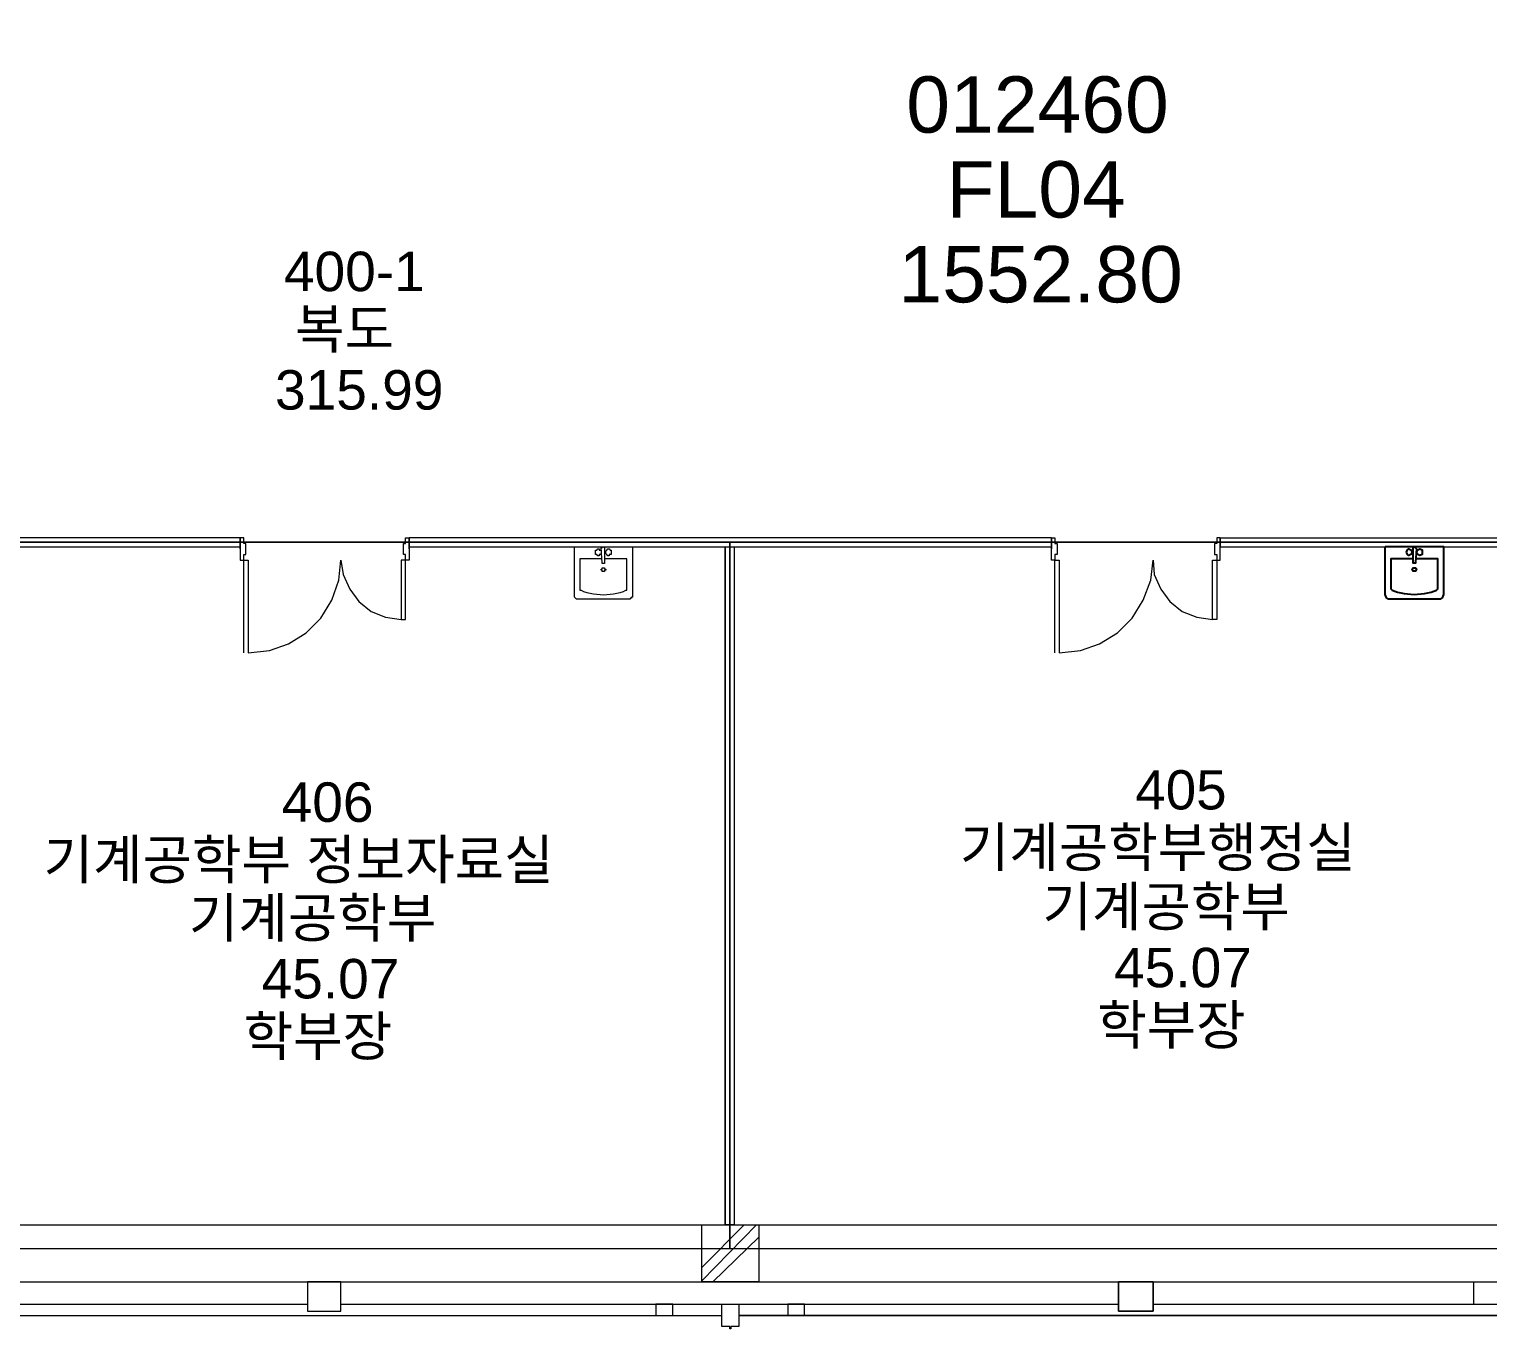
# Model space of a CAD drawing. Header units: millimetres. Extents: x -750 to 99069, y 12094 to 66109.
# Drawn here: x 62646 to 75588, y 16099 to 27631 of the extents above; entities that cross this region are included whole.
import ezdxf

# ---------------------------------------------------------------- set-up
doc = ezdxf.new("R2010")
doc.units = ezdxf.units.MM
doc.layers.add('PDF_문자', color=7, linetype='Continuous')
doc.layers.add('PDF_형상', color=7, linetype='Continuous')
doc.styles.add('PDF 맑은고딕Semilight', font='Arial.ttf')

msp = doc.modelspace()

# ---------------------------------------------------------------- linework, layer by layer
at = {"layer": 'PDF_형상', "lineweight": 5}
for points in [[(61664, 23078), (68862, 23078), (76069, 23078), (76069, 26171), (83266, 26171), (86865, 26171), (90464, 26171), (90464, 28511), (84912, 28511), (84912, 28561), (81968, 28561), (78865, 28561), (76317, 28561), (76317, 34013), (78865, 34013), (78865, 37463), (71865, 37463), (71865, 28561), (66462, 28561), (62864, 28561), (61416, 28561)], [(61664, 16813), (68862, 16813), (76069, 16813), (83266, 16813), (86865, 16813), (90464, 16813), (90464, 26171), (90464, 28511), (84912, 28511), (84912, 28561), (84912, 34013), (84912, 37463), (82860, 37463), (78865, 37463), (71865, 37463), (66462, 37463), (62467, 37463)], [(11480, 25715), (11480, 26211), (10974, 26211), (10974, 25715), (11480, 25715), (11480, 17021), (90266, 17021), (90266, 26112)], [(61664, 16813), (68862, 16813), (68862, 23078), (61664, 23078)], [(64519, 23019), (64519, 23118), (64519, 22920), (64549, 22920), (64549, 22969), (64569, 22969), (64569, 23068), (64549, 23068), (64549, 23118), (64519, 23118)], [(66016, 23019), (66016, 23118), (66016, 22920), (65986, 22920), (65986, 22969), (65967, 22969), (65967, 23068), (65986, 23068), (65986, 23118), (66016, 23118), (66016, 23039), (71717, 23039), (71717, 23118), (66016, 23118)], [(66016, 23078), (71717, 23078)], [(68822, 23039), (68822, 17021)], [(68901, 23039), (68901, 17021)], [(71717, 23118), (71746, 23118), (71746, 23068), (71766, 23068), (71766, 22969), (71746, 22969), (71746, 22920), (71717, 22920), (71717, 23118), (71717, 23019)], [(73214, 23019), (73214, 23118), (73214, 23039), (76109, 23039)], [(73214, 23118), (76109, 23118)], [(64549, 22097), (64549, 22920), (64589, 22920), (64589, 22097), (64777, 22117), (64946, 22176), (65104, 22275), (65233, 22404), (65332, 22563), (65392, 22741), (65411, 22920), (65431, 22791), (65491, 22662), (65570, 22553), (65679, 22464), (65808, 22414), (65947, 22394)], [(67731, 22930), (67533, 22930), (67533, 22662), (67533, 22652), (67543, 22652), (67563, 22642), (67593, 22632), (67652, 22622), (67741, 22612), (67830, 22622), (67890, 22632), (67920, 22642), (67940, 22652), (67949, 22652), (67949, 22662), (67949, 22930), (67751, 22930)], [(71746, 22097), (71746, 22920), (71786, 22920), (71786, 22097), (71975, 22117), (72143, 22176), (72302, 22275), (72431, 22404), (72530, 22563), (72599, 22741), (72619, 22920), (72629, 22791), (72688, 22662), (72768, 22553), (72877, 22464), (73006, 22414), (73144, 22394)], [(58105, 17021), (65223, 17021)], [(65302, 17021), (70626, 17021)], [(69099, 17021), (68614, 16525)], [(68990, 17021), (68614, 16644)], [(70706, 17021), (79628, 17021)], [(69119, 16912), (68713, 16515)], [(11876, 16515), (75464, 16515), (75811, 16515)], [(72619, 16515), (72619, 16257), (72619, 16515)], [(75464, 16317), (75464, 16515)], [(58214, 16317), (65114, 16317)], [(65411, 16317), (72312, 16317)], [(72619, 16317), (75464, 16317), (76664, 16317), (79509, 16317)], [(61743, 16218), (68792, 16218)], [(68941, 16218), (76069, 16218), (68941, 16218)]]:
    msp.add_lwpolyline(points, dxfattribs=at)
for points in [[(64519, 23039), (64519, 23118), (61416, 23118), (61416, 23039)], [(67483, 22612), (67483, 23039), (67999, 23039), (67999, 22612), (67999, 22602), (67999, 22592), (67989, 22592), (67989, 22583), (67979, 22583), (67979, 22573), (67969, 22573), (67513, 22573), (67503, 22573), (67493, 22583), (67483, 22592), (67483, 22602)], [(67751, 22900), (67751, 22890), (67741, 22890), (67731, 22890), (67731, 22900), (67721, 23019), (67721, 23029), (67731, 23029), (67731, 23039), (67741, 23039), (67751, 23029), (67751, 23019)], [(68822, 23039), (68901, 23039), (68901, 17021), (68822, 17021)], [(68862, 16813), (76069, 16813), (76069, 23078), (68862, 23078)], [(73214, 22920), (73214, 23118), (73184, 23118), (73184, 23068), (73164, 23068), (73164, 22969), (73184, 22969), (73184, 22920)], [(65986, 22394), (65986, 22920), (65947, 22920), (65947, 22394)], [(67672, 22989), (67672, 22999), (67672, 23009), (67682, 23009), (67692, 23019), (67702, 23019), (67702, 23009), (67712, 23009), (67721, 23009), (67721, 22999), (67721, 22989), (67721, 22979), (67712, 22969), (67702, 22969), (67702, 22959), (67692, 22959), (67682, 22969), (67672, 22969), (67672, 22979)], [(67761, 22989), (67761, 22999), (67771, 23009), (67781, 23019), (67791, 23019), (67801, 23009), (67811, 23009), (67811, 22999), (67811, 22989), (67811, 22979), (67811, 22969), (67801, 22969), (67791, 22969), (67791, 22959), (67781, 22959), (67771, 22969), (67761, 22979)], [(73144, 22920), (73184, 22920), (73184, 22394), (73144, 22394)], [(67721, 22840), (67731, 22840), (67731, 22850), (67741, 22850), (67751, 22850), (67751, 22840), (67761, 22840), (67761, 22830), (67751, 22830), (67751, 22820), (67741, 22820), (67731, 22820), (67731, 22830), (67721, 22830)], [(68614, 17021), (69119, 17021), (69119, 16515), (68614, 16515)], [(65411, 16515), (65114, 16515), (65114, 16257), (65411, 16257)], [(72312, 16515), (72619, 16515), (72312, 16515), (72312, 16257)], [(68356, 16317), (68207, 16317), (68207, 16218), (68356, 16218)], [(68871, 16099), (68862, 16099), (68862, 16119), (68792, 16119), (68792, 16317), (68941, 16317), (68941, 16119), (68871, 16119)], [(69526, 16317), (69377, 16317), (69377, 16218), (69526, 16218)], [(72619, 16257), (72312, 16257)]]:
    msp.add_lwpolyline(points, close=True, dxfattribs=at)
at = {"layer": 'PDF_형상', "lineweight": 25}
for points in [[(74678, 23040), (75194, 23040), (75194, 22614), (75184, 22584), (75164, 22574), (74708, 22574), (74688, 22584), (74678, 22614)], [(74926, 23020), (74926, 23030), (74936, 23040), (74946, 23030), (74956, 23020), (74946, 22901), (74946, 22892), (74936, 22892), (74926, 22892), (74926, 22901)], [(74866, 22991), (74876, 23010), (74886, 23020), (74906, 23010), (74916, 22991), (74906, 22971), (74886, 22961), (74876, 22971)], [(74956, 22991), (74966, 23010), (74985, 23020), (75005, 23010), (75005, 22991), (75005, 22971), (74985, 22961), (74966, 22971)], [(74916, 22842), (74926, 22852), (74936, 22852), (74946, 22852), (74956, 22842), (74946, 22822), (74936, 22822), (74926, 22822)]]:
    msp.add_lwpolyline(points, close=True, dxfattribs=at)
msp.add_lwpolyline([(74926, 22931), (74728, 22931), (74728, 22664), (74738, 22654), (74787, 22634), (74847, 22624), (74936, 22614), (75025, 22624), (75084, 22634), (75134, 22654), (75144, 22664), (75144, 22931), (74946, 22931)], dxfattribs=at)

# ---------------------------------------------------------------- texts
at = {"layer": 'PDF_문자', "attachment_point": 4, "style": 'PDF 맑은고딕Semilight'}
for s, insert, char_height in [('012460', (70428, 26959), 499.7), ('FL04', (70785, 26206), 499.7), ('400-1', (64906, 25479), 349.8), ('1552.80', (70359, 25453), 499.7), ('복도', (65005, 24953), 349.8), ('315.99', (64827, 24428), 349.8), ('405', (72460, 20879), 347.7), ('406', (64886, 20770), 349.8), ('기계공학부행정실', (70904, 20354), 349.8), ('기계공학부 정보자료실', (62774, 20244), 349.76), ('기계공학부', (71637, 19828), 349.8), ('기계공학부', (64063, 19729), 349.8), ('45.07', (72272, 19302), 349.8), ('45.07', (64708, 19203), 349.8), ('학부장', (64549, 18678), 349.8), ('학부장', (72123, 18777), 349.8)]:
    msp.add_mtext(s, dxfattribs=dict(at, insert=insert, char_height=char_height))

doc.saveas('drawing.dxf')
